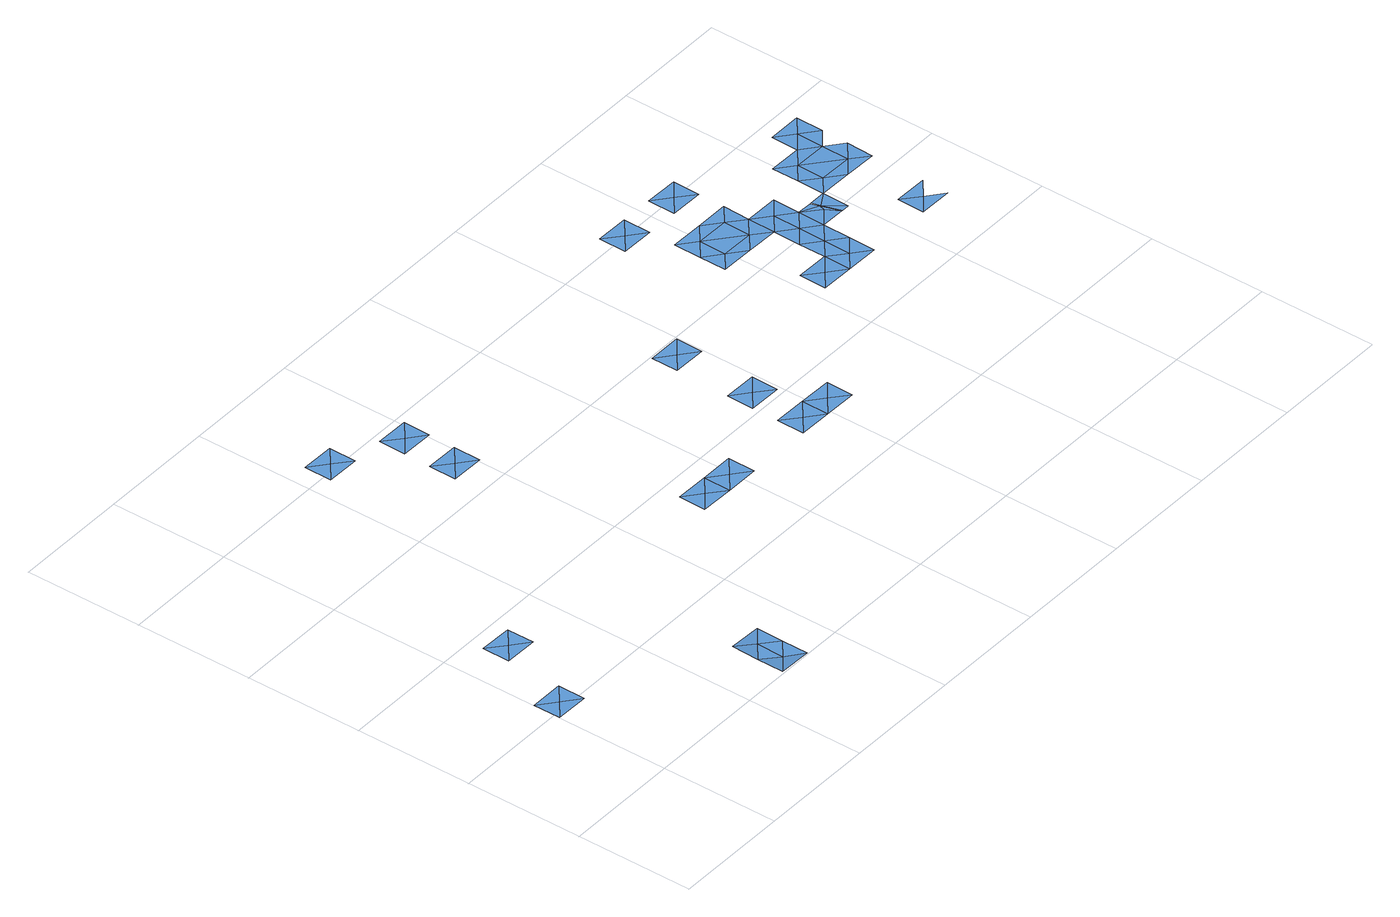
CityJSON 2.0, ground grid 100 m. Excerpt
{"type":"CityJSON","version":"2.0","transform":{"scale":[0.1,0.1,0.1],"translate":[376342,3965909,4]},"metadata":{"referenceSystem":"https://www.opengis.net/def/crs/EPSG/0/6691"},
"CityObjects":{
"waterbody1":{"type":"WaterBody","attributes":{"name":"さいたま市内水浸水想定区域","class":"1140","function":"4","InlandFloodingRiskAttribute.description":"1","InlandFloodingRiskAttribute.rankOrg":"1"},"geometry":[{"type":"MultiSurface","lod":"1","boundaries":[[[0,1,2]],[[1,3,2]],[[1,0,4]],[[3,1,4]],[[5,6,7]],[[6,8,7]],[[6,5,9]],[[8,6,9]],[[10,11,12]],[[10,13,14]],[[11,15,12]],[[13,10,12]],[[13,16,14]],[[13,12,17]],[[12,15,17]],[[16,13,17]],[[18,19,20]],[[19,21,20]],[[19,18,22]],[[21,19,22]],[[23,24,25]],[[24,26,25]],[[27,23,25]],[[26,27,25]],[[28,29,30]],[[30,29,31]],[[28,30,32]],[[33,34,35]],[[30,31,32]],[[34,33,36]],[[35,34,37]],[[37,34,36]],[[38,37,36]],[[39,38,36]],[[38,40,37]],[[39,40,38]],[[41,42,43]],[[44,41,43]],[[45,42,41]],[[46,47,48]],[[44,45,41]],[[49,46,48]],[[50,47,46]],[[45,44,51]],[[49,50,46]],[[52,53,54]],[[44,55,51]],[[56,45,51]],[[57,52,54]],[[55,56,51]],[[53,52,58]],[[52,57,58]],[[59,60,61]],[[62,63,64]],[[59,65,60]],[[60,66,61]],[[67,62,64]],[[68,69,63]],[[62,68,63]],[[70,71,72]],[[65,66,60]],[[71,73,72]],[[74,70,72]],[[73,74,72]],[[69,68,75]],[[68,62,76]],[[62,67,76]],[[68,77,75]],[[77,68,76]],[[74,73,78]],[[76,67,79]],[[80,81,74]],[[73,82,78]],[[80,74,78]],[[77,83,75]],[[84,76,79]],[[77,76,84]],[[81,85,79]],[[86,87,88]],[[89,80,78]],[[82,89,78]],[[81,80,85]],[[90,87,86]],[[91,84,79]],[[83,77,84]],[[85,91,79]],[[87,92,88]],[[80,93,85]],[[80,89,93]],[[94,91,85]],[[91,95,84]],[[93,94,85]],[[87,90,92]],[[95,91,94]],[[94,93,96]],[[93,97,96]],[[98,94,96]],[[99,94,98]],[[97,98,96]],[[100,101,102]],[[103,104,100]],[[103,100,102]],[[103,105,106]],[[107,108,109]],[[105,110,106]],[[106,110,111]],[[112,107,109]],[[105,103,113]],[[107,114,108]],[[110,115,111]],[[110,105,116]],[[105,113,116]],[[117,115,110]],[[117,110,116]],[[113,118,116]],[[119,117,116]],[[118,119,116]],[[120,115,121]],[[115,117,121]],[[117,122,121]],[[123,120,121]],[[122,123,121]]]}]}
},
"vertices":[
[7,954,8],[149,1067,9],[10,1185,8],[292,1181,9],[289,950,9],[299,1643,10],[441,1756,9],[302,1874,11],[584,1870,9],[581,1639,10],[1408,241,13],[1405,9,16],[1548,123,6],[1551,354,8],[1412,472,16],[1687,6,11],[1694,468,9],[1691,237,8],[1178,3942,9],[1321,4055,9],[1181,4173,9],[1463,4169,9],[1460,3938,9],[1736,3472,9],[1733,3241,10],[1875,3354,9],[2015,3237,10],[2018,3468,11],[1742,3934,11],[1739,3703,11],[1882,3816,11],[2021,3699,11],[2025,3930,10],[2557,1611,7],[2700,1725,7],[2560,1842,8],[2839,1607,8],[2842,1838,8],[2982,1721,8],[3121,1603,9],[3125,1835,9],[3829,1709,9],[3689,1827,9],[3686,1596,9],[3968,1592,10],[3971,1823,9],[3835,2171,8],[3696,2289,8],[3692,2058,8],[3975,2054,8],[3978,2285,8],[4111,1705,10],[3845,2865,9],[3705,2982,11],[3702,2751,11],[4251,1588,9],[4254,1819,11],[3984,2747,11],[3988,2978,11],[4565,3895,12],[4708,4008,11],[4568,4126,10],[4980,3311,12],[4841,3428,11],[4838,3197,13],[4847,3891,11],[4851,4122,10],[5120,3193,12],[4984,3542,10],[4844,3660,12],[5113,2731,11],[5110,2500,11],[5253,2614,9],[5393,2496,10],[5396,2727,10],[5126,3656,11],[5263,3307,10],[5266,3538,10],[5535,2610,9],[5402,3190,10],[5538,2841,10],[5399,2958,10],[5675,2492,10],[5409,3652,12],[5405,3421,11],[5542,3072,10],[5130,3887,11],[5272,4000,12],[5133,4118,11],[5678,2723,10],[5412,3883,12],[5545,3303,9],[5415,4114,12],[5681,2955,11],[5684,3186,11],[5688,3417,11],[5823,3068,12],[5889,2952,11],[5838,3114,12],[5816,3184,11],[5848,3113,12],[5899,2951,11],[5964,2951,11],[5967,3182,12],[5826,3184,11],[6109,3295,12],[5970,3413,11],[6382,2598,9],[6243,2716,10],[6239,2484,10],[6113,3526,10],[5973,3644,10],[6522,2481,9],[6249,3178,11],[6525,2712,9],[6255,3640,11],[6392,3291,10],[6395,3522,11],[6531,3174,10],[6534,3405,11],[6259,3871,11],[6398,3754,13],[6538,3636,12],[6541,3867,13]
]}
